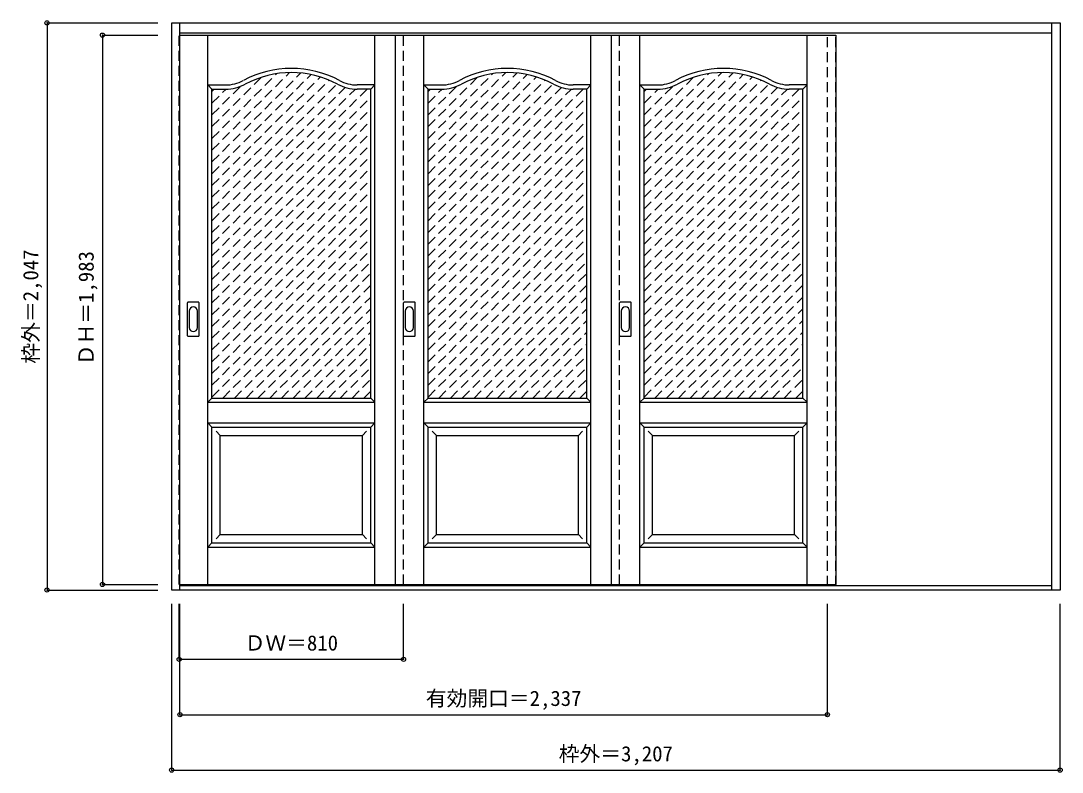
# Model space of a CAD drawing. Units: millimetres, scale not verified. Extents: x -1663 to 2096, y -1657 to 1055.
import ezdxf
from ezdxf.enums import TextEntityAlignment as Align

# ---------------------------------------------------------------- set-up
doc = ezdxf.new("R2010")
doc.units = ezdxf.units.MM
doc.header["$LTSCALE"] = 30
doc.header["$PDMODE"] = 32
doc.header["$PDSIZE"] = 15
doc.linetypes.add('DASHED1', pattern=[1.8, 1.2, -0.6])
doc.layers.add('0-0', color=4, linetype='Continuous')
doc.layers.add('0-1_寸法', color=7, linetype='Continuous')
doc.styles.add('ＭＳ ゴシック', font='')
doc.styles.get('ＭＳ ゴシック').set_extended_font_data('MS Gothic')

msp = doc.modelspace()

# ---------------------------------------------------------------- linework, layer by layer
at = {"layer": '0-0', "color": 3}
for p, q in [((-1118.25, -999.07), (-1118.25, 1047.93)), ((-1118.25, 1047.93), (2088.75, 1047.93)), ((-1088.25, -999.07), (-1088.25, 1047.93)), ((2058.75, -999.07), (2058.75, 1047.93)), ((2088.75, 1047.93), (2088.75, -999.07)), ((-1088.25, 1011.93), (2058.75, 1011.93)), ((-1088.25, 1003.93), (1278.75, 1003.93)), ((-311.25, 1003.93), (-311.25, -979.07)), ((468.75, 1003.93), (468.75, -979.07)), ((1278.75, 1003.93), (1278.75, -979.07)), ((-972.75, 808.93), (-923.74, 808.93)), ((-972.75, -306.07), (-972.75, 808.93)), ((-192.75, 808.93), (-143.74, 808.93)), ((-192.75, -306.07), (-192.75, 808.93)), ((587.25, 808.93), (636.26, 808.93)), ((587.25, -306.07), (587.25, 808.93)), ((-1061.25, -81.07), (-1061.25, 37.93)), ((-1020.75, 39.43), (-1059.75, 39.43)), ((-1019.25, -81.07), (-1019.25, 37.93)), ((-281.25, -81.07), (-281.25, 37.93)), ((-240.75, 39.43), (-279.75, 39.43)), ((-239.25, -81.07), (-239.25, 37.93)), ((498.75, -81.07), (498.75, 37.93)), ((539.25, 39.43), (500.25, 39.43)), ((540.75, -81.07), (540.75, 37.93)), ((-1059.75, -82.57), (-1020.75, -82.57)), ((-279.75, -82.57), (-240.75, -82.57)), ((500.25, -82.57), (539.25, -82.57)), ((-972.75, -411.07), (-399.75, -411.07)), ((-972.75, -829.07), (-972.75, -411.07)), ((-399.75, -829.07), (-399.75, -411.07)), ((-192.75, -411.07), (380.25, -411.07)), ((-192.75, -829.07), (-192.75, -411.07)), ((380.25, -829.07), (380.25, -411.07)), ((587.25, -411.07), (1160.25, -411.07)), ((587.25, -829.07), (587.25, -411.07)), ((1160.25, -829.07), (1160.25, -411.07)), ((-972.75, -829.07), (-399.75, -829.07)), ((-192.75, -829.07), (380.25, -829.07)), ((587.25, -829.07), (1160.25, -829.07)), ((2088.75, -999.07), (-1118.25, -999.07)), ((-1088.25, -979.07), (1278.75, -979.07)), ((2058.75, -984.07), (-1088.25, -984.07))]:
    msp.add_line(p, q, dxfattribs=at)
at = {"layer": '0-0', "color": 7}
for p, q in [((-987.75, -979.07), (-987.75, 1003.93)), ((-384.75, -979.07), (-384.75, 1003.93)), ((-207.75, -979.07), (-207.75, 1003.93)), ((395.25, -979.07), (395.25, 1003.93)), ((572.25, -979.07), (572.25, 1003.93)), ((1175.25, -979.07), (1175.25, 1003.93)), ((-972.75, 808.93), (-987.75, 823.93)), ((-987.75, 823.93), (-923.74, 823.93)), ((-384.75, 823.93), (-448.76, 823.93)), ((-399.75, 808.93), (-384.75, 823.93)), ((-192.75, 808.93), (-207.75, 823.93)), ((-207.75, 823.93), (-143.74, 823.93)), ((395.25, 823.93), (331.24, 823.93)), ((380.25, 808.93), (395.25, 823.93)), ((587.25, 808.93), (572.25, 823.93)), ((572.25, 823.93), (636.26, 823.93)), ((1175.25, 823.93), (1111.24, 823.93)), ((1160.25, 808.93), (1175.25, 823.93)), ((-1055.25, 8.03), (-1055.25, -51.17)), ((-1025.25, -51.17), (-1025.25, 8.03)), ((-275.25, 8.03), (-275.25, -51.17)), ((-245.25, -51.17), (-245.25, 8.03)), ((504.75, 8.03), (504.75, -51.17)), ((534.75, -51.17), (534.75, 8.03)), ((-972.75, -306.07), (-987.75, -321.07)), ((-987.75, -321.07), (-384.75, -321.07)), ((-399.75, -306.07), (-384.75, -321.07)), ((-192.75, -306.07), (-207.75, -321.07)), ((-207.75, -321.07), (395.25, -321.07)), ((380.25, -306.07), (395.25, -321.07)), ((587.25, -306.07), (572.25, -321.07)), ((572.25, -321.07), (1175.25, -321.07)), ((1160.25, -306.07), (1175.25, -321.07)), ((-987.75, -396.07), (-972.75, -411.07)), ((-987.75, -396.07), (-384.75, -396.07)), ((-384.75, -396.07), (-399.75, -411.07)), ((-207.75, -396.07), (-192.75, -411.07)), ((-207.75, -396.07), (395.25, -396.07)), ((395.25, -396.07), (380.25, -411.07)), ((572.25, -396.07), (587.25, -411.07)), ((572.25, -396.07), (1175.25, -396.07)), ((1175.25, -396.07), (1160.25, -411.07)), ((-957.75, -426.07), (-942.75, -441.07)), ((-942.75, -799.07), (-942.75, -441.07)), ((-942.75, -441.07), (-429.75, -441.07)), ((-414.75, -426.07), (-429.75, -441.07)), ((-429.75, -799.07), (-429.75, -441.07)), ((-177.75, -426.07), (-162.75, -441.07)), ((-162.75, -799.07), (-162.75, -441.07)), ((-162.75, -441.07), (350.25, -441.07)), ((365.25, -426.07), (350.25, -441.07)), ((350.25, -799.07), (350.25, -441.07)), ((602.25, -426.07), (617.25, -441.07)), ((617.25, -799.07), (617.25, -441.07)), ((617.25, -441.07), (1130.25, -441.07)), ((1145.25, -426.07), (1130.25, -441.07)), ((1130.25, -799.07), (1130.25, -441.07)), ((-942.75, -799.07), (-957.75, -814.07)), ((-942.75, -799.07), (-429.75, -799.07)), ((-429.75, -799.07), (-414.75, -814.07)), ((-162.75, -799.07), (-177.75, -814.07)), ((-162.75, -799.07), (350.25, -799.07)), ((350.25, -799.07), (365.25, -814.07)), ((617.25, -799.07), (602.25, -814.07)), ((617.25, -799.07), (1130.25, -799.07)), ((1130.25, -799.07), (1145.25, -814.07)), ((-972.75, -829.07), (-987.75, -844.07)), ((-987.75, -844.07), (-384.75, -844.07)), ((-399.75, -829.07), (-384.75, -844.07)), ((-192.75, -829.07), (-207.75, -844.07)), ((-207.75, -844.07), (395.25, -844.07)), ((380.25, -829.07), (395.25, -844.07)), ((587.25, -829.07), (572.25, -844.07)), ((572.25, -844.07), (1175.25, -844.07)), ((1160.25, -829.07), (1175.25, -844.07))]:
    msp.add_line(p, q, dxfattribs=at)
at = {"layer": '0-0', "linetype": 'DASHED1'}
for p, q in [((-281.25, -979.07), (-281.25, 1003.93)), ((498.75, -979.07), (498.75, 1003.93)), ((1248.75, -984.07), (1248.75, 1011.93)), ((1278.75, -984.07), (1278.75, 1011.93)), ((-972.75, 588.57), (-692.44, 868.87)), ((-972.75, 546.14), (-651.68, 867.22)), ((-972.75, 630.99), (-738.78, 864.96)), ((-192.75, 588.57), (87.56, 868.87)), ((-192.75, 546.14), (128.32, 867.22)), ((-192.75, 630.99), (41.22, 864.96)), ((587.25, 588.57), (867.56, 868.87)), ((587.25, 546.14), (908.32, 867.22)), ((587.25, 630.99), (821.22, 864.96)), ((-972.75, 503.71), (-614.89, 861.58)), ((-972.75, 461.29), (-581.24, 852.8)), ((-972.75, 673.42), (-794.36, 851.81)), ((-972.75, 418.86), (-550.21, 841.4)), ((-972.75, 376.43), (-521.47, 827.71)), ((-192.75, 503.71), (165.11, 861.58)), ((-192.75, 461.29), (198.76, 852.8)), ((-192.75, 673.42), (-14.36, 851.81)), ((-192.75, 418.86), (229.79, 841.4)), ((-192.75, 376.43), (258.53, 827.71)), ((587.25, 503.71), (945.11, 861.58)), ((587.25, 461.29), (978.76, 852.8)), ((587.25, 673.42), (765.64, 851.81)), ((587.25, 418.86), (1009.79, 841.4)), ((587.25, 376.43), (1038.53, 827.71)), ((-972.75, 715.84), (-869.53, 819.06)), ((-972.75, 334.01), (-491.59, 815.17)), ((-972.75, 291.58), (-455.26, 809.07)), ((-972.75, 758.27), (-922.09, 808.94)), ((-972.75, 249.15), (-412.98, 808.93)), ((-972.75, 800.7), (-964.52, 808.93)), ((-192.75, 715.84), (-89.53, 819.06)), ((-192.75, 334.01), (288.41, 815.17)), ((-192.75, 291.58), (324.74, 809.07)), ((-192.75, 758.27), (-142.09, 808.94)), ((-192.75, 249.15), (367.02, 808.93)), ((-192.75, 800.7), (-184.52, 808.93)), ((587.25, 715.84), (690.47, 819.06)), ((587.25, 334.01), (1068.41, 815.17)), ((587.25, 291.58), (1104.74, 809.07)), ((587.25, 758.27), (637.91, 808.94)), ((587.25, 249.15), (1147.02, 808.93)), ((587.25, 800.7), (595.48, 808.93)), ((-972.75, 206.73), (-399.75, 779.73)), ((-192.75, 206.73), (380.25, 779.73)), ((587.25, 206.73), (1160.25, 779.73)), ((-972.75, 164.3), (-399.75, 737.3)), ((-192.75, 164.3), (380.25, 737.3)), ((587.25, 164.3), (1160.25, 737.3)), ((-972.75, 121.87), (-399.75, 694.87)), ((-192.75, 121.87), (380.25, 694.87)), ((587.25, 121.87), (1160.25, 694.87)), ((-972.75, 79.45), (-399.75, 652.45)), ((-192.75, 79.45), (380.25, 652.45)), ((587.25, 79.45), (1160.25, 652.45)), ((-972.75, 37.02), (-399.75, 610.02)), ((-192.75, 37.02), (380.25, 610.02)), ((587.25, 37.02), (1160.25, 610.02)), ((-972.75, -5.4), (-399.75, 567.6)), ((-192.75, -5.4), (380.25, 567.6)), ((587.25, -5.4), (1160.25, 567.6)), ((-972.75, -47.83), (-399.75, 525.17)), ((-192.75, -47.83), (380.25, 525.17)), ((587.25, -47.83), (1160.25, 525.17)), ((-972.75, -90.26), (-399.75, 482.74)), ((-192.75, -90.26), (380.25, 482.74)), ((587.25, -90.26), (1160.25, 482.74)), ((-972.75, -132.68), (-399.75, 440.32)), ((-192.75, -132.68), (380.25, 440.32)), ((587.25, -132.68), (1160.25, 440.32)), ((-972.75, -175.11), (-399.75, 397.89)), ((-192.75, -175.11), (380.25, 397.89)), ((587.25, -175.11), (1160.25, 397.89)), ((-972.75, -217.54), (-399.75, 355.46)), ((-192.75, -217.54), (380.25, 355.46)), ((587.25, -217.54), (1160.25, 355.46)), ((-972.75, -259.96), (-399.75, 313.04)), ((-192.75, -259.96), (380.25, 313.04)), ((587.25, -259.96), (1160.25, 313.04)), ((-972.75, -302.39), (-399.75, 270.61)), ((-192.75, -302.39), (380.25, 270.61)), ((587.25, -302.39), (1160.25, 270.61)), ((-934.01, -306.07), (-399.75, 228.18)), ((-154.01, -306.07), (380.25, 228.18)), ((625.99, -306.07), (1160.25, 228.18)), ((-891.58, -306.07), (-399.75, 185.76)), ((-111.58, -306.07), (380.25, 185.76)), ((668.42, -306.07), (1160.25, 185.76)), ((-849.16, -306.07), (-399.75, 143.33)), ((-69.16, -306.07), (380.25, 143.33)), ((710.84, -306.07), (1160.25, 143.33)), ((-806.73, -306.07), (-399.75, 100.91)), ((-26.73, -306.07), (380.25, 100.91)), ((753.27, -306.07), (1160.25, 100.91)), ((-764.3, -306.07), (-399.75, 58.48)), ((15.7, -306.07), (380.25, 58.48)), ((795.7, -306.07), (1160.25, 58.48)), ((-721.88, -306.07), (-399.75, 16.05)), ((58.12, -306.07), (380.25, 16.05)), ((838.12, -306.07), (1160.25, 16.05)), ((-679.45, -306.07), (-399.75, -26.37)), ((100.55, -306.07), (380.25, -26.37)), ((880.55, -306.07), (1160.25, -26.37)), ((-637.02, -306.07), (-399.75, -68.8)), ((142.98, -306.07), (380.25, -68.8)), ((922.98, -306.07), (1160.25, -68.8)), ((-594.6, -306.07), (-399.75, -111.23)), ((185.4, -306.07), (380.25, -111.23)), ((965.4, -306.07), (1160.25, -111.23)), ((-552.17, -306.07), (-399.75, -153.65)), ((227.83, -306.07), (380.25, -153.65)), ((1007.83, -306.07), (1160.25, -153.65)), ((-509.74, -306.07), (-399.75, -196.08)), ((270.26, -306.07), (380.25, -196.08)), ((1050.26, -306.07), (1160.25, -196.08)), ((-467.32, -306.07), (-399.75, -238.51)), ((312.68, -306.07), (380.25, -238.51)), ((1092.68, -306.07), (1160.25, -238.51)), ((-424.89, -306.07), (-399.75, -280.93)), ((355.11, -306.07), (380.25, -280.93)), ((1135.11, -306.07), (1160.25, -280.93))]:
    msp.add_line(p, q, dxfattribs=at)
msp.add_lwpolyline([(-1088.25, -979.07), (-1091.25, -979.07), (-1091.25, 1003.93), (-1088.25, 1003.93)], dxfattribs=at)
at = {"layer": '0-0', "color": 3}
for points in [[(-972.75, -306.07), (-399.75, -306.07), (-399.75, 808.93), (-448.76, 808.93)], [(-192.75, -306.07), (380.25, -306.07), (380.25, 808.93), (331.24, 808.93)], [(587.25, -306.07), (1160.25, -306.07), (1160.25, 808.93), (1111.24, 808.93)]]:
    msp.add_lwpolyline(points, dxfattribs=at)
at = {"layer": '0-0', "color": 7}
for centre, radius, start, end in [((-686.25, 518.93), 365, 61.6423, 118.3577), ((93.75, 518.93), 365, 61.6423, 118.3577), ((873.75, 518.93), 365, 61.6423, 118.3577), ((-923.74, 958.93), 135, 270, 298.3577), ((-448.76, 958.93), 135, 241.6423, 270), ((-143.74, 958.93), 135, 270, 298.3577), ((331.24, 958.93), 135, 241.6423, 270), ((636.26, 958.93), 135, 270, 298.3577), ((1111.24, 958.93), 135, 241.6423, 270), ((-1040.25, 8.03), 15, 0, 180), ((-260.25, 8.03), 15, 0, 180), ((519.75, 8.03), 15, 0, 180), ((-1040.25, -51.17), 15, 180, 0), ((-260.25, -51.17), 15, 180, 0), ((519.75, -51.17), 15, 180, 0)]:
    msp.add_arc(centre, radius, start, end, dxfattribs=at)
at = {"layer": '0-0', "color": 3}
for centre, radius, start, end in [((-686.25, 518.93), 350, 61.6423, 118.3577), ((93.75, 518.93), 350, 61.6423, 118.3577), ((873.75, 518.93), 350, 61.6423, 118.3577), ((-923.74, 958.93), 150, 270, 298.3577), ((-448.76, 958.93), 150, 241.6423, 270), ((-143.74, 958.93), 150, 270, 298.3577), ((331.24, 958.93), 150, 241.6423, 270), ((636.26, 958.93), 150, 270, 298.3577), ((1111.24, 958.93), 150, 241.6423, 270), ((-1059.75, 37.93), 1.5, 90, 180), ((-1020.75, 37.93), 1.5, 0, 90), ((-279.75, 37.93), 1.5, 90, 180), ((-240.75, 37.93), 1.5, 0, 90), ((500.25, 37.93), 1.5, 90, 180), ((539.25, 37.93), 1.5, 0, 90), ((-1059.75, -81.07), 1.5, 180, 270), ((-1020.75, -81.07), 1.5, 270, 0), ((-279.75, -81.07), 1.5, 180, 270), ((-240.75, -81.07), 1.5, 270, 0), ((500.25, -81.07), 1.5, 180, 270), ((539.25, -81.07), 1.5, 270, 0)]:
    msp.add_arc(centre, radius, start, end, dxfattribs=at)
at = {"layer": '0-1_寸法', "color": 4}
for p, q in [((-1568.25, 1047.93), (-1568.25, -999.07)), ((-1568.25, 1047.93), (-1168.25, 1047.93)), ((-1368.25, 1003.93), (-1168.25, 1003.93)), ((-1368.25, 1003.93), (-1368.25, -979.07)), ((-1568.25, -999.07), (-1168.25, -999.07)), ((-1368.25, -979.07), (-1168.25, -979.07)), ((-1118.25, -1649.07), (-1118.25, -1049.07)), ((-1091.25, -1249.07), (-1091.25, -1049.07)), ((-1088.25, -1449.07), (-1088.25, -1049.07))]:
    msp.add_line(p, q, dxfattribs=at)
for points in [[(-1118.25, -1649.07), (2088.75, -1649.07), (2088.75, -1049.07)], [(-1091.25, -1249.07), (-281.25, -1249.07), (-281.25, -1049.07)], [(-1088.25, -1449.07), (1248.75, -1449.07), (1248.75, -1049.07)]]:
    msp.add_lwpolyline(points, dxfattribs=at)
at = {"layer": '0-1_寸法'}
for p in [(-1568.25, 1047.93), (-1368.25, 1003.93), (-1368.25, -979.07), (-1568.25, -999.07), (-1091.25, -1249.07), (-281.25, -1249.07), (-1088.25, -1449.07), (1248.75, -1449.07), (-1118.25, -1649.07), (2088.75, -1649.07)]:
    msp.add_point(p, dxfattribs=at)

# ---------------------------------------------------------------- texts
at = {"layer": '0-1_寸法', "style": 'ＭＳ ゴシック'}
for s, p in [('枠外＝2,047', (-1583.25, -181.82)), ('ＤＨ＝1,983', (-1383.25, -187.82))]:
    msp.add_text(s, height=54.99, rotation=90, dxfattribs=at).set_placement(p, align=Align.BOTTOM_LEFT)
for s, p in [('ＤＷ＝810', (-855, -1234.07)), ('有効開口＝2,337', (-201, -1434.07)), ('枠外＝3,207', (279, -1634.07))]:
    msp.add_text(s, height=54.99, dxfattribs=at).set_placement(p, align=Align.BOTTOM_LEFT)

doc.saveas('drawing.dxf')
